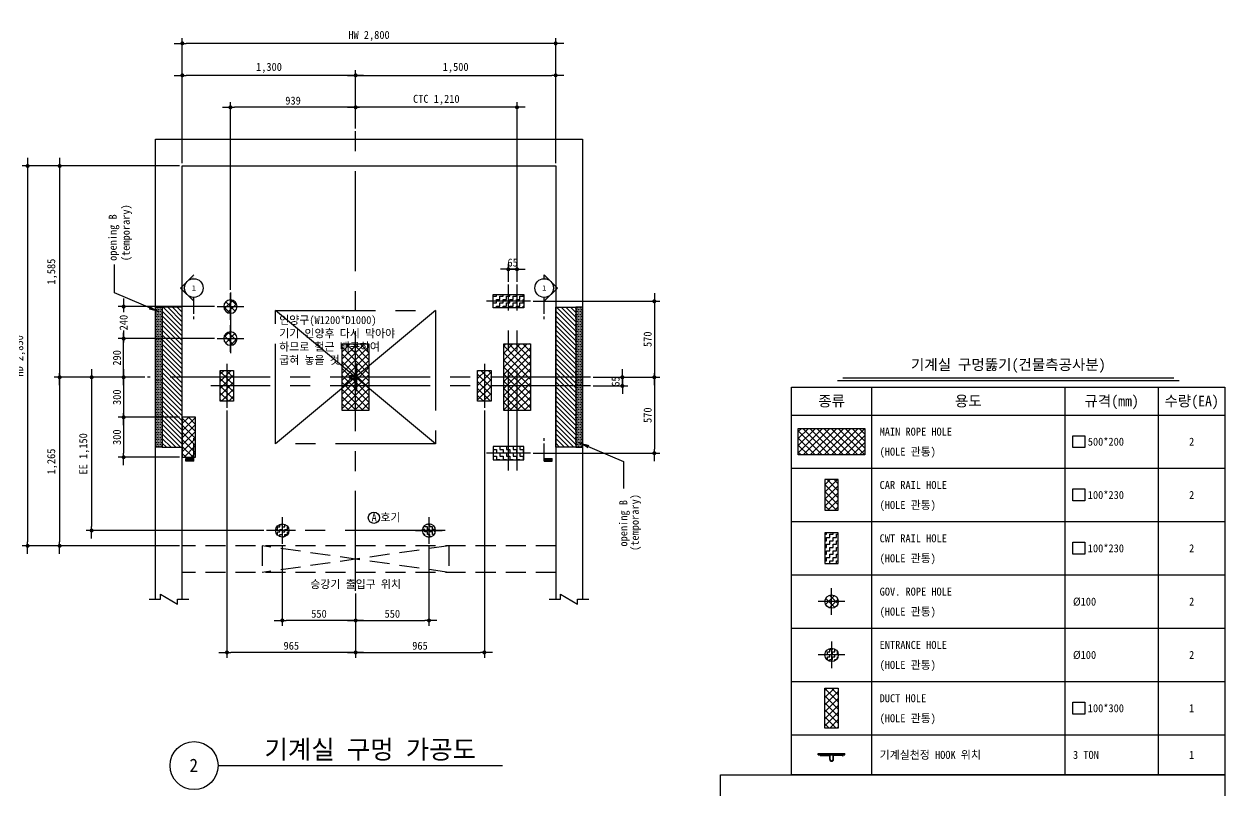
# Model space of a CAD drawing. Extents: x -9109 to 174251, y 57759 to 115528.
# Drawn here: x 46756 to 55762, y 103188 to 108942 of the extents above; entities that cross this region are included whole.
import ezdxf
from ezdxf.enums import TextEntityAlignment as Align

# ---------------------------------------------------------------- set-up
doc = ezdxf.new("R2010")
doc.units = 0
doc.header["$LTSCALE"] = 600
doc.header["$MEASUREMENT"] = 0
for name, pattern in [('CENTER', [2, 1.25, -0.25, 0.25, -0.25]), ('HIDDEN', [0.375, 0.25, -0.125]), ('PHANTOM', [2.5, 1.25, -0.25, 0.25, -0.25, 0.25, -0.25])]:
    doc.linetypes.add(name, pattern=pattern)
doc.layers.get('0').update_dxf_attribs({"linetype": 'CONTINUOUS'})
for name, color, linetype in [('1', 3, 'CONTINUOUS'), ('2', 4, 'HIDDEN'), ('3', 1, 'CENTER'), ('4', 6, 'PHANTOM'), ('6', 2, 'CONTINUOUS'), ('A-DIMS', 7, 'CONTINUOUS')]:
    doc.layers.add(name, color=color, linetype=linetype)
for name, color, linetype, lineweight in [('A-MKXS-LEAD', 7, 'CONTINUOUS', 25), ('A-MKXS-MAK1', 3, 'CONTINUOUS', 25), ('A-MKXS-TEXT1', 3, 'CONTINUOUS', 25), ('A-MKXS-TEXT2', 7, 'CONTINUOUS', 25), ('A-XXXX-SYMB', 7, 'CONTINUOUS', 25), ('A-XXXX-TABL', 7, 'CONTINUOUS', 25), ('A-XXXX-TXT1', 3, 'CONTINUOUS', 25)]:
    doc.layers.add(name, color=color, linetype=linetype, lineweight=lineweight)
doc.styles.add('HY울릉도L', font='')
doc.styles.add('OTIS', font='')
doc.styles.add('굴림', font='')
doc.styles.add('돋움체', font='')
doc.styles.get('HY울릉도L').set_extended_font_data('Dotum')
doc.styles.get('OTIS').set_extended_font_data('Dotum')
doc.styles.get('굴림').set_extended_font_data('Dotum')
doc.styles.get('돋움체').set_extended_font_data('DotumChe')
doc.dimstyles.new('CDIM', dxfattribs={"dimtxt": 3, "dimasz": 1.5, "dimexe": 2, "dimexo": 1, "dimgap": 1, "dimtad": 1, "dimdec": 0, "dimrnd": 0.5, "dimzin": 0, "dimdsep": 32, "dimlunit": 6, "dimtxsty": 'HY울릉도L', "dimblk1": '_CIDOT', "dimblk2": '_CIDOT', "dimsah": 1, "dimcen": 5.5, "dimclrd": 2, "dimclre": 2, "dimclrt": 7, "dimadec": 0, "dimazin": 0, "dimtfac": 1, "dimtdec": 0, "dimtix": 1, "dimtmove": 2, "dimatfit": 1, "dimldrblk": '_CIDOT', "dimfxl": 1, "dimtolj": 1, "dimtzin": 0, "dimlwd": -1, "dimarcsym": 0})
doc.dimstyles.new('OTIS', dxfattribs={"dimscale": 100, "dimtxt": 2.25, "dimasz": 2, "dimexe": 0.8, "dimexo": 0.8, "dimgap": 0.7, "dimtad": 1, "dimdsep": 46, "dimtxsty": '굴림', "dimblk": 'DOT', "dimcen": 0, "dimclrd": 3, "dimclre": 3, "dimclrt": 3, "dimadec": 0, "dimazin": 0, "dimtfac": 1, "dimtmove": 0, "dimatfit": 3, "dimfxl": 1, "dimtolj": 1, "dimarcsym": 0})

# ---------------------------------------------------------------- blocks, each defined once
blk = doc.blocks.new('A1')
for p, q in [((-7.84, 0), (-1.85, 0)), ((7.84, 0), (1.85, 0)), ((-8.25, -0.81), (-8.65, -0.81)), ((-7.84, -0.4), (-4.64, -0.4)), ((-4.64, -0.4), (-1.85, -0.4)), ((-1.45, -3.35), (-1.45, -0.81)), ((-1.05, -3.35), (-1.05, -0.81)), ((1.05, -3.35), (1.05, -0.81)), ((1.45, -3.35), (1.45, -0.81)), ((5.28, -0.4), (1.85, -0.4)), ((7.84, -0.4), (5.04, -0.4)), ((8.25, -0.81), (8.65, -0.81))]:
    blk.add_line(p, q)
for centre, radius, start, end in [((-7.84, -0.81), 0.808, 90, 180), ((-1.85, -0.81), 0.808, 0, 90), ((1.85, -0.81), 0.808, 90, 180), ((7.84, -0.81), 0.808, 0, 90), ((-7.84, -0.81), 0.404, 90, 180), ((-1.85, -0.81), 0.404, 0, 90), ((0, -3.35), 1.45, 180, 0), ((0, -3.35), 1.05, 180, 0), ((1.85, -0.81), 0.404, 90, 180), ((7.84, -0.81), 0.404, 0, 90)]:
    blk.add_arc(centre, radius, start, end)
blk = doc.blocks.new('H-100X300(C.SU)')
at = {"layer": '1'}
h = blk.add_hatch(dxfattribs=at)
h.set_pattern_fill('ANSI37', color=256, scale=300)
h.set_pattern_definition([(45, (-30780.81, -207.73), (-26.516504, 26.516504), []), (135, (-30780.81, -207.73), (-26.516504, -26.516504), [])])
h.paths.add_polyline_path([(-100, -300), (0, -300), (0, -600), (-100, -600)])
blk.add_lwpolyline([(-100, -300), (0, -300), (0, -600), (-100, -600)], close=True)
blk = doc.blocks.new('H-100X230(RAIL) GM')
at = {"layer": '1'}
h = blk.add_hatch(dxfattribs=at)
h.set_pattern_fill('ANSI37', color=256, scale=300)
h.set_pattern_definition([(45, (-31072.723, 72.76), (-26.516504, 26.516504), []), (135, (-31072.723, 72.76), (-26.516504, -26.516504), [])])
h.paths.add_polyline_path([(-50, 50), (50, 50), (50, -180), (-50, -180)])
blk.add_lwpolyline([(-50, 50), (50, 50), (50, -180), (-50, -180)], close=True)
at = {"layer": '3'}
blk.add_line((0, 100), (0, -230), dxfattribs=at)
blk = doc.blocks.new('H-100X230(CWT RAIL) GM')
at = {"layer": '1'}
h = blk.add_hatch(dxfattribs=at)
h.set_pattern_fill('ZIGZAG', color=256, scale=200)
h.set_pattern_definition([(0, (0, 0), (25, 25), [25, -25]), (90, (25, 0), (-25, 25), [25, -25])])
h.paths.add_polyline_path([(50, 50), (-50, 50), (-50, -180), (50, -180)])
blk.add_lwpolyline([(50, 50), (-50, 50), (-50, -180), (50, -180)], close=True)
at = {"layer": '3'}
blk.add_line((0, 100), (0, -230), dxfattribs=at)
blk = doc.blocks.new('H-100(OP)')
at = {"layer": '1'}
h = blk.add_hatch(dxfattribs=at)
h.set_pattern_fill('ZIGZAG', color=256, scale=150)
h.set_pattern_definition([(0, (0, 0), (18.75, 18.75), [18.75, -18.75]), (90, (18.75, 0), (-18.75, 18.75), [18.75, -18.75])])
edge = h.paths.add_edge_path()
edge.add_arc((0, 0), 50, 0, 360)
blk.add_circle((0, 0), 50)
at = {"layer": '3'}
for p, q in [((0, 100), (0, -100)), ((100, 0), (-100, 0))]:
    blk.add_line(p, q, dxfattribs=at)
blk = doc.blocks.new('_CIDOT')
at = {"color": 0, "linetype": 'ByBlock'}
blk.add_line((2, 0), (-1, 0), dxfattribs=at)
at = {"color": 0, "linetype": 'ByBlock', "const_width": 0.5}
blk.add_lwpolyline([(-0.25, 0, 1), (0.25, 0, 1)], format="xyb", close=True, dxfattribs=at)
blk = doc.blocks.new('*D620')
at = {"layer": 'A-DIMS', "transparency": 16777216}
for p, q in [((50357.9, 107102.1), (50327.9, 107102.1)), ((50452.9, 107102.1), (50387.9, 107102.1)), ((50482.9, 107102.1), (50512.9, 107102.1))]:
    blk.add_line(p, q, dxfattribs=at)
at = {"layer": 'A-DIMS', "lineweight": -2, "transparency": 16777216}
for p, q in [((50387.9, 107006.7), (50387.9, 107142.1)), ((50452.9, 107006.7), (50452.9, 107142.1))]:
    blk.add_line(p, q, dxfattribs=at)
at = {"layer": 'A-DIMS', "transparency": 16777216, "xscale": 30, "yscale": 30, "zscale": 30}
blk.add_blockref('_CIDOT', (50387.9, 107102.1), dxfattribs=at)
at = {"layer": 'A-DIMS', "transparency": 16777216, "xscale": 30, "yscale": 30, "zscale": 30, "rotation": 180}
blk.add_blockref('_CIDOT', (50452.9, 107102.1), dxfattribs=at)
at = {"layer": 'A-DIMS', "color": 3, "transparency": 16777216, "insert": (50420.4, 107152.1), "char_height": 60, "attachment_point": 5, "style": '돋움체'}
blk.add_mtext('\\A1;65', dxfattribs=at)
blk = doc.blocks.new('*D621')
at = {"layer": 'A-DIMS', "lineweight": -2, "transparency": 16777216}
for p, q in [((49242.9, 108157.1), (49242.9, 108357.1)), ((50452.9, 107006.7), (50452.9, 108357.1))]:
    blk.add_line(p, q, dxfattribs=at)
at = {"layer": 'A-DIMS', "transparency": 16777216}
blk.add_line((50422.9, 108317.1), (49272.9, 108317.1), dxfattribs=at)
at = {"layer": 'A-DIMS', "transparency": 16777216, "xscale": 30, "yscale": 30, "zscale": 30, "rotation": 180}
blk.add_blockref('_CIDOT', (49242.9, 108317.1), dxfattribs=at)
at = {"layer": 'A-DIMS', "transparency": 16777216, "xscale": 30, "yscale": 30, "zscale": 30}
blk.add_blockref('_CIDOT', (50452.9, 108317.1), dxfattribs=at)
at = {"layer": 'A-DIMS', "color": 3, "transparency": 16777216, "insert": (49847.9, 108373), "char_height": 60, "attachment_point": 5, "style": '돋움체'}
blk.add_mtext('\\A1;{\\C256;CTC 1,210}', dxfattribs=at)
blk = doc.blocks.new('*D622')
at = {"layer": 'A-DIMS', "lineweight": -2, "transparency": 16777216}
for p, q in [((48303.9, 106947.3), (48303.9, 108357.1)), ((49242.9, 108157.1), (49242.9, 108357.1))]:
    blk.add_line(p, q, dxfattribs=at)
at = {"layer": 'A-DIMS', "transparency": 16777216}
blk.add_line((49212.9, 108317.1), (48333.9, 108317.1), dxfattribs=at)
at = {"layer": 'A-DIMS', "transparency": 16777216, "xscale": 30, "yscale": 30, "zscale": 30, "rotation": 180}
blk.add_blockref('_CIDOT', (48303.9, 108317.1), dxfattribs=at)
at = {"layer": 'A-DIMS', "transparency": 16777216, "xscale": 30, "yscale": 30, "zscale": 30}
blk.add_blockref('_CIDOT', (49242.9, 108317.1), dxfattribs=at)
at = {"layer": 'A-DIMS', "color": 3, "transparency": 16777216, "insert": (48773.4, 108367.1), "char_height": 60, "attachment_point": 5, "style": '돋움체'}
blk.add_mtext('\\A1;{\\C256;939}', dxfattribs=at)
blk = doc.blocks.new('*D623')
at = {"layer": 'A-DIMS', "lineweight": -2, "transparency": 16777216}
for p, q in [((49242.9, 108157.1), (49242.9, 108597.1)), ((50742.9, 107897.1), (50742.9, 108597.1))]:
    blk.add_line(p, q, dxfattribs=at)
at = {"layer": 'A-DIMS', "transparency": 16777216}
blk.add_line((49272.9, 108557.1), (50712.9, 108557.1), dxfattribs=at)
at = {"layer": 'A-DIMS', "transparency": 16777216, "xscale": 30, "yscale": 30, "zscale": 30, "rotation": 180}
blk.add_blockref('_CIDOT', (49242.9, 108557.1), dxfattribs=at)
at = {"layer": 'A-DIMS', "transparency": 16777216, "xscale": 30, "yscale": 30, "zscale": 30}
blk.add_blockref('_CIDOT', (50742.9, 108557.1), dxfattribs=at)
at = {"layer": 'A-DIMS', "color": 3, "transparency": 16777216, "insert": (49992.9, 108612.8), "char_height": 60, "attachment_point": 5, "style": '돋움체'}
blk.add_mtext('\\A1;1,500', dxfattribs=at)
blk = doc.blocks.new('*D624')
at = {"layer": 'A-DIMS', "lineweight": -2, "transparency": 16777216}
for p, q in [((47942.9, 107897.1), (47942.9, 108837.1)), ((50742.9, 107897.1), (50742.9, 108837.1))]:
    blk.add_line(p, q, dxfattribs=at)
at = {"layer": 'A-DIMS', "transparency": 16777216}
blk.add_line((50712.9, 108797.1), (47972.9, 108797.1), dxfattribs=at)
at = {"layer": 'A-DIMS', "transparency": 16777216, "xscale": 30, "yscale": 30, "zscale": 30, "rotation": 180}
blk.add_blockref('_CIDOT', (47942.9, 108797.1), dxfattribs=at)
at = {"layer": 'A-DIMS', "transparency": 16777216, "xscale": 30, "yscale": 30, "zscale": 30}
blk.add_blockref('_CIDOT', (50742.9, 108797.1), dxfattribs=at)
at = {"layer": 'A-DIMS', "color": 3, "transparency": 16777216, "insert": (49342.9, 108852.8), "char_height": 60, "attachment_point": 5, "style": '돋움체'}
blk.add_mtext('\\A1;HW 2,800', dxfattribs=at)
blk = doc.blocks.new('*D625')
at = {"layer": 'A-DIMS', "lineweight": -2, "transparency": 16777216}
for p, q in [((47942.9, 107897.1), (47942.9, 108597.1)), ((49242.9, 108157.1), (49242.9, 108597.1))]:
    blk.add_line(p, q, dxfattribs=at)
at = {"layer": 'A-DIMS', "transparency": 16777216}
blk.add_line((49212.9, 108557.1), (47972.9, 108557.1), dxfattribs=at)
at = {"layer": 'A-DIMS', "transparency": 16777216, "xscale": 30, "yscale": 30, "zscale": 30, "rotation": 180}
blk.add_blockref('_CIDOT', (47942.9, 108557.1), dxfattribs=at)
at = {"layer": 'A-DIMS', "transparency": 16777216, "xscale": 30, "yscale": 30, "zscale": 30}
blk.add_blockref('_CIDOT', (49242.9, 108557.1), dxfattribs=at)
at = {"layer": 'A-DIMS', "color": 3, "transparency": 16777216, "insert": (48592.9, 108612.8), "char_height": 60, "attachment_point": 5, "style": '돋움체'}
blk.add_mtext('\\A1;1,300', dxfattribs=at)
blk = doc.blocks.new('*D626')
at = {"layer": 'A-DIMS', "lineweight": -2, "transparency": 16777216}
for p, q in [((49792.9, 105022.1), (49792.9, 104427.1)), ((49242.9, 104668.5), (49242.9, 104427.1))]:
    blk.add_line(p, q, dxfattribs=at)
at = {"layer": 'A-DIMS', "transparency": 16777216}
blk.add_line((49272.9, 104467.1), (49762.9, 104467.1), dxfattribs=at)
at = {"layer": 'A-DIMS', "transparency": 16777216, "xscale": 30, "yscale": 30, "zscale": 30, "rotation": 180}
blk.add_blockref('_CIDOT', (49242.9, 104467.1), dxfattribs=at)
at = {"layer": 'A-DIMS', "transparency": 16777216, "xscale": 30, "yscale": 30, "zscale": 30}
blk.add_blockref('_CIDOT', (49792.9, 104467.1), dxfattribs=at)
at = {"layer": 'A-DIMS', "color": 3, "transparency": 16777216, "insert": (49517.9, 104517.1), "char_height": 60, "attachment_point": 5, "style": '돋움체'}
blk.add_mtext('\\A1;550', dxfattribs=at)
blk = doc.blocks.new('*D627')
at = {"layer": 'A-DIMS', "lineweight": -2, "transparency": 16777216}
for p, q in [((48692.9, 105022.1), (48692.9, 104427.1)), ((49242.9, 104668.5), (49242.9, 104427.1))]:
    blk.add_line(p, q, dxfattribs=at)
at = {"layer": 'A-DIMS', "transparency": 16777216}
blk.add_line((49212.9, 104467.1), (48722.9, 104467.1), dxfattribs=at)
at = {"layer": 'A-DIMS', "transparency": 16777216, "xscale": 30, "yscale": 30, "zscale": 30, "rotation": 180}
blk.add_blockref('_CIDOT', (48692.9, 104467.1), dxfattribs=at)
at = {"layer": 'A-DIMS', "transparency": 16777216, "xscale": 30, "yscale": 30, "zscale": 30}
blk.add_blockref('_CIDOT', (49242.9, 104467.1), dxfattribs=at)
at = {"layer": 'A-DIMS', "color": 3, "transparency": 16777216, "insert": (48967.9, 104517.1), "char_height": 60, "attachment_point": 5, "style": '돋움체'}
blk.add_mtext('\\A1;550', dxfattribs=at)
blk = doc.blocks.new('*D628')
at = {"layer": 'A-DIMS', "lineweight": -2, "transparency": 16777216}
for p, q in [((50207.9, 106042.1), (50207.9, 104187.1)), ((49242.9, 104668.5), (49242.9, 104187.1))]:
    blk.add_line(p, q, dxfattribs=at)
at = {"layer": 'A-DIMS', "transparency": 16777216}
blk.add_line((49272.9, 104227.1), (50177.9, 104227.1), dxfattribs=at)
at = {"layer": 'A-DIMS', "transparency": 16777216, "xscale": 30, "yscale": 30, "zscale": 30, "rotation": 180}
blk.add_blockref('_CIDOT', (49242.9, 104227.1), dxfattribs=at)
at = {"layer": 'A-DIMS', "transparency": 16777216, "xscale": 30, "yscale": 30, "zscale": 30}
blk.add_blockref('_CIDOT', (50207.9, 104227.1), dxfattribs=at)
at = {"layer": 'A-DIMS', "color": 3, "transparency": 16777216, "insert": (49725.4, 104277.1), "char_height": 60, "attachment_point": 5, "style": '돋움체'}
blk.add_mtext('\\A1;965', dxfattribs=at)
blk = doc.blocks.new('*D629')
at = {"layer": 'A-DIMS', "lineweight": -2, "transparency": 16777216}
for p, q in [((48277.9, 106042.1), (48277.9, 104187.1)), ((49242.9, 104668.5), (49242.9, 104187.1))]:
    blk.add_line(p, q, dxfattribs=at)
at = {"layer": 'A-DIMS', "transparency": 16777216}
blk.add_line((49212.9, 104227.1), (48307.9, 104227.1), dxfattribs=at)
at = {"layer": 'A-DIMS', "transparency": 16777216, "xscale": 30, "yscale": 30, "zscale": 30, "rotation": 180}
blk.add_blockref('_CIDOT', (48277.9, 104227.1), dxfattribs=at)
at = {"layer": 'A-DIMS', "transparency": 16777216, "xscale": 30, "yscale": 30, "zscale": 30}
blk.add_blockref('_CIDOT', (49242.9, 104227.1), dxfattribs=at)
at = {"layer": 'A-DIMS', "color": 3, "transparency": 16777216, "insert": (48760.4, 104277.1), "char_height": 60, "attachment_point": 5, "style": '돋움체'}
blk.add_mtext('\\A1;965', dxfattribs=at)
blk = doc.blocks.new('gov')
at = {"layer": '1'}
h = blk.add_hatch(dxfattribs=at)
h.set_pattern_fill('ANSI37', color=256, scale=300)
h.set_pattern_definition([(45, (-82788.21, -9543.856), (-26.516504, 26.516504), []), (135, (-82788.21, -9543.856), (-26.516504, -26.516504), [])])
edge = h.paths.add_edge_path()
edge.add_arc((0, 0), 50, 0, 360)
blk.add_circle((0, 0), 50)
at = {"layer": '3'}
for p, q in [((0, -100), (0, 100)), ((100, 0), (-100, 0))]:
    blk.add_line(p, q, dxfattribs=at)
blk = doc.blocks.new('H-500X200(ROPE)')
at = {"layer": '1'}
h = blk.add_hatch(dxfattribs=at)
h.set_pattern_fill('ANSI37', color=256, scale=300, angle=180)
h.set_pattern_definition([(225, (29848.152, 635.13), (26.516504, -26.516504), []), (315, (29848.152, 635.13), (26.516504, 26.516504), [])])
h.paths.add_polyline_path([(250, -100), (-250, -100), (-250, 100), (250, 100)])
blk.add_lwpolyline([(250, -100), (-250, -100), (-250, 100), (250, 100)], close=True)
blk = doc.blocks.new('*D630')
at = {"layer": 'A-DIMS', "lineweight": -2, "transparency": 16777216}
for p, q in [((48183.9, 106582.1), (47462.9, 106582.1)), ((47662.9, 106292.1), (47462.9, 106292.1))]:
    blk.add_line(p, q, dxfattribs=at)
at = {"layer": 'A-DIMS', "transparency": 16777216}
blk.add_line((47502.9, 106322.1), (47502.9, 106552.1), dxfattribs=at)
at = {"layer": 'A-DIMS', "transparency": 16777216, "xscale": 30, "yscale": 30, "zscale": 30}
for p, rotation in [((47502.9, 106582.1), 90), ((47502.9, 106292.1), 270)]:
    blk.add_blockref('_CIDOT', p, dxfattribs=dict(at, rotation=rotation))
at = {"layer": 'A-DIMS', "color": 3, "transparency": 16777216, "insert": (47452.8, 106437.1), "char_height": 60, "attachment_point": 5, "rotation": 90, "style": '돋움체'}
blk.add_mtext('\\A1;290', dxfattribs=at)
blk = doc.blocks.new('*D631')
at = {"layer": 'A-DIMS', "lineweight": -2, "transparency": 16777216}
for p, q in [((48183.9, 106822.1), (47462.9, 106822.1)), ((48183.9, 106582.1), (47462.9, 106582.1))]:
    blk.add_line(p, q, dxfattribs=at)
at = {"layer": 'A-DIMS', "transparency": 16777216}
for p, q in [((47502.9, 106792.1), (47502.9, 106779.9)), ((47502.9, 106612.1), (47502.9, 106624.3))]:
    blk.add_line(p, q, dxfattribs=at)
at = {"layer": 'A-DIMS', "transparency": 16777216, "xscale": 30, "yscale": 30, "zscale": 30}
for p, rotation in [((47502.9, 106822.1), 90), ((47502.9, 106582.1), 270)]:
    blk.add_blockref('_CIDOT', p, dxfattribs=dict(at, rotation=rotation))
at = {"layer": 'A-DIMS', "color": 3, "transparency": 16777216, "insert": (47502.9, 106702.1), "char_height": 60, "attachment_point": 5, "rotation": 90, "style": '돋움체'}
blk.add_mtext('\\A1;240', dxfattribs=at)
blk = doc.blocks.new('*D632')
at = {"layer": 'A-DIMS', "lineweight": -2, "transparency": 16777216}
for p, q in [((47662.9, 106292.1), (47462.9, 106292.1)), ((47922.9, 105992.1), (47462.9, 105992.1))]:
    blk.add_line(p, q, dxfattribs=at)
at = {"layer": 'A-DIMS', "transparency": 16777216}
blk.add_line((47502.9, 106262.1), (47502.9, 106022.1), dxfattribs=at)
at = {"layer": 'A-DIMS', "transparency": 16777216, "xscale": 30, "yscale": 30, "zscale": 30}
for p, rotation in [((47502.9, 106292.1), 90), ((47502.9, 105992.1), 270)]:
    blk.add_blockref('_CIDOT', p, dxfattribs=dict(at, rotation=rotation))
at = {"layer": 'A-DIMS', "color": 3, "transparency": 16777216, "insert": (47452.8, 106142.1), "char_height": 60, "attachment_point": 5, "rotation": 90, "style": '돋움체'}
blk.add_mtext('\\A1;300', dxfattribs=at)
blk = doc.blocks.new('*D633')
at = {"layer": 'A-DIMS', "lineweight": -2, "transparency": 16777216}
for p, q in [((47922.9, 105992.1), (47462.9, 105992.1)), ((47922.9, 105692.1), (47462.9, 105692.1))]:
    blk.add_line(p, q, dxfattribs=at)
at = {"layer": 'A-DIMS', "transparency": 16777216}
blk.add_line((47502.9, 105962.1), (47502.9, 105722.1), dxfattribs=at)
at = {"layer": 'A-DIMS', "transparency": 16777216, "xscale": 30, "yscale": 30, "zscale": 30}
for p, rotation in [((47502.9, 105992.1), 90), ((47502.9, 105692.1), 270)]:
    blk.add_blockref('_CIDOT', p, dxfattribs=dict(at, rotation=rotation))
at = {"layer": 'A-DIMS', "color": 3, "transparency": 16777216, "insert": (47452.8, 105842.1), "char_height": 60, "attachment_point": 5, "rotation": 90, "style": '돋움체'}
blk.add_mtext('\\A1;300', dxfattribs=at)
blk = doc.blocks.new('*D634')
at = {"layer": 'A-DIMS', "lineweight": -2, "transparency": 16777216}
for p, q in [((51022.9, 106292.1), (51282.9, 106292.1)), ((51022.9, 106227.1), (51282.9, 106227.1))]:
    blk.add_line(p, q, dxfattribs=at)
at = {"layer": 'A-DIMS', "transparency": 16777216}
for p, q in [((51242.9, 106322.1), (51242.9, 106352.1)), ((51242.9, 106292.1), (51242.9, 106227.1)), ((51242.9, 106197.1), (51242.9, 106167.1))]:
    blk.add_line(p, q, dxfattribs=at)
at = {"layer": 'A-DIMS', "transparency": 16777216, "xscale": 30, "yscale": 30, "zscale": 30}
for p, rotation in [((51242.9, 106292.1), 270), ((51242.9, 106227.1), 90)]:
    blk.add_blockref('_CIDOT', p, dxfattribs=dict(at, rotation=rotation))
at = {"layer": 'A-DIMS', "color": 3, "transparency": 16777216, "insert": (51192.8, 106259.6), "char_height": 60, "attachment_point": 5, "rotation": 90, "style": '돋움체'}
blk.add_mtext('\\A1;65', dxfattribs=at)
blk = doc.blocks.new('*D635')
at = {"layer": 'A-DIMS', "lineweight": -2, "transparency": 16777216}
for p, q in [((50572.9, 106862.1), (51522.9, 106862.1)), ((51022.9, 106292.1), (51522.9, 106292.1))]:
    blk.add_line(p, q, dxfattribs=at)
at = {"layer": 'A-DIMS', "transparency": 16777216}
blk.add_line((51482.9, 106832.1), (51482.9, 106322.1), dxfattribs=at)
at = {"layer": 'A-DIMS', "transparency": 16777216, "xscale": 30, "yscale": 30, "zscale": 30}
for p, rotation in [((51482.9, 106862.1), 90), ((51482.9, 106292.1), 270)]:
    blk.add_blockref('_CIDOT', p, dxfattribs=dict(at, rotation=rotation))
at = {"layer": 'A-DIMS', "color": 3, "transparency": 16777216, "insert": (51432.8, 106577.1), "char_height": 60, "attachment_point": 5, "rotation": 90, "style": '돋움체'}
blk.add_mtext('\\A1;570', dxfattribs=at)
blk = doc.blocks.new('*D636')
at = {"layer": 'A-DIMS', "lineweight": -2, "transparency": 16777216}
for p, q in [((51022.9, 106292.1), (51522.9, 106292.1)), ((50572.9, 105722.1), (51522.9, 105722.1))]:
    blk.add_line(p, q, dxfattribs=at)
at = {"layer": 'A-DIMS', "transparency": 16777216}
blk.add_line((51482.9, 106262.1), (51482.9, 105752.1), dxfattribs=at)
at = {"layer": 'A-DIMS', "transparency": 16777216, "xscale": 30, "yscale": 30, "zscale": 30}
for p, rotation in [((51482.9, 106292.1), 90), ((51482.9, 105722.1), 270)]:
    blk.add_blockref('_CIDOT', p, dxfattribs=dict(at, rotation=rotation))
at = {"layer": 'A-DIMS', "color": 3, "transparency": 16777216, "insert": (51432.8, 106007.1), "char_height": 60, "attachment_point": 5, "rotation": 90, "style": '돋움체'}
blk.add_mtext('\\A1;570', dxfattribs=at)
blk = doc.blocks.new('*D637')
at = {"layer": 'A-DIMS', "lineweight": -2, "transparency": 16777216}
for p, q in [((47922.9, 107877.1), (46982.9, 107877.1)), ((47662.9, 106292.1), (46982.9, 106292.1))]:
    blk.add_line(p, q, dxfattribs=at)
at = {"layer": 'A-DIMS', "transparency": 16777216}
blk.add_line((47022.9, 107847.1), (47022.9, 106322.1), dxfattribs=at)
at = {"layer": 'A-DIMS', "transparency": 16777216, "xscale": 30, "yscale": 30, "zscale": 30}
for p, rotation in [((47022.9, 107877.1), 90), ((47022.9, 106292.1), 270)]:
    blk.add_blockref('_CIDOT', p, dxfattribs=dict(at, rotation=rotation))
at = {"layer": 'A-DIMS', "color": 3, "transparency": 16777216, "insert": (46967.2, 107084.6), "char_height": 60, "attachment_point": 5, "rotation": 90, "style": '돋움체'}
blk.add_mtext('\\A1;1,585', dxfattribs=at)
blk = doc.blocks.new('*D638')
at = {"layer": 'A-DIMS', "lineweight": -2, "transparency": 16777216}
for p, q in [((47662.9, 106292.1), (46982.9, 106292.1)), ((47922.9, 105027.1), (46982.9, 105027.1))]:
    blk.add_line(p, q, dxfattribs=at)
at = {"layer": 'A-DIMS', "transparency": 16777216}
blk.add_line((47022.9, 106262.1), (47022.9, 105057.1), dxfattribs=at)
at = {"layer": 'A-DIMS', "transparency": 16777216, "xscale": 30, "yscale": 30, "zscale": 30}
for p, rotation in [((47022.9, 106292.1), 90), ((47022.9, 105027.1), 270)]:
    blk.add_blockref('_CIDOT', p, dxfattribs=dict(at, rotation=rotation))
at = {"layer": 'A-DIMS', "color": 3, "transparency": 16777216, "insert": (46967.2, 105659.6), "char_height": 60, "attachment_point": 5, "rotation": 90, "style": '돋움체'}
blk.add_mtext('\\A1;1,265', dxfattribs=at)
blk = doc.blocks.new('*D639')
at = {"layer": 'A-DIMS', "lineweight": -2, "transparency": 16777216}
for p, q in [((47922.9, 107877.1), (46742.9, 107877.1)), ((47922.9, 105027.1), (46742.9, 105027.1))]:
    blk.add_line(p, q, dxfattribs=at)
at = {"layer": 'A-DIMS', "transparency": 16777216}
blk.add_line((46782.9, 107847.1), (46782.9, 105057.1), dxfattribs=at)
at = {"layer": 'A-DIMS', "transparency": 16777216, "xscale": 30, "yscale": 30, "zscale": 30}
for p, rotation in [((46782.9, 107877.1), 90), ((46782.9, 105027.1), 270)]:
    blk.add_blockref('_CIDOT', p, dxfattribs=dict(at, rotation=rotation))
at = {"layer": 'A-DIMS', "color": 3, "transparency": 16777216, "insert": (46727.2, 106452.1), "char_height": 60, "attachment_point": 5, "rotation": 90, "style": '돋움체'}
blk.add_mtext('\\A1;HD 2,850', dxfattribs=at)
blk = doc.blocks.new('*D640')
at = {"layer": 'A-DIMS', "lineweight": -2, "transparency": 16777216}
for p, q in [((47662.9, 106292.1), (47222.9, 106292.1)), ((48553.8, 105142.1), (47222.9, 105142.1))]:
    blk.add_line(p, q, dxfattribs=at)
at = {"layer": 'A-DIMS', "transparency": 16777216}
blk.add_line((47262.9, 106262.1), (47262.9, 105172.1), dxfattribs=at)
at = {"layer": 'A-DIMS', "transparency": 16777216, "xscale": 30, "yscale": 30, "zscale": 30}
for p, rotation in [((47262.9, 106292.1), 90), ((47262.9, 105142.1), 270)]:
    blk.add_blockref('_CIDOT', p, dxfattribs=dict(at, rotation=rotation))
at = {"layer": 'A-DIMS', "color": 3, "transparency": 16777216, "insert": (47207.2, 105717.1), "char_height": 60, "attachment_point": 5, "rotation": 90, "style": '돋움체'}
blk.add_mtext('\\A1;{\\C256;EE 1,150}', dxfattribs=at)
blk = doc.blocks.new('cwt h')
at = {"layer": '1'}
h = blk.add_hatch(dxfattribs=at)
h.set_pattern_fill('ZIGZAG', color=256, scale=200)
h.set_pattern_definition([(0, (0, 65), (25, 25), [25, -25]), (90, (25, 65), (-25, 25), [25, -25])])
h.paths.add_polyline_path([(50, 115), (-50, 115), (-50, -115), (50, -115)])
blk.add_lwpolyline([(50, 115), (-50, 115), (-50, -115), (50, -115)], close=True)
blk = doc.blocks.new('car h')
at = {"layer": '1'}
h = blk.add_hatch(dxfattribs=at)
h.set_pattern_fill('ANSI37', color=256, scale=300)
h.set_pattern_definition([(45, (-138738.017, 1010.512), (-26.516504, 26.516504), []), (135, (-138738.017, 1010.512), (-26.516504, -26.516504), [])])
h.paths.add_polyline_path([(50, 115), (-50, 115), (-50, -115), (50, -115)])
blk.add_lwpolyline([(50, 115), (-50, 115), (-50, -115), (50, -115)], close=True)
blk = doc.blocks.new('cs')
at = {"layer": '1'}
h = blk.add_hatch(dxfattribs=at)
h.set_pattern_fill('ANSI37', color=256, scale=300)
h.set_pattern_definition([(45, (-30730.81, 242.27), (-26.516504, 26.516504), []), (135, (-30730.81, 242.27), (-26.516504, -26.516504), [])])
h.paths.add_polyline_path([(-50, 150), (50, 150), (50, -150), (-50, -150)])
blk.add_lwpolyline([(-50, 150), (50, 150), (50, -150), (-50, -150)], close=True)

msp = doc.modelspace()

# ---------------------------------------------------------------- hatches: boundary and pattern name
h = msp.add_hatch()
h.set_pattern_fill('DOTS', color=3, scale=200, angle=180)
h.set_pattern_definition([(180, (52449.644, -134823.728), (-6.25, -12.5), [0, -12.5])])
h.paths.add_polyline_path([(47742.9, 105767.1), (47742.9, 106817.1), (47792.9, 106817.1), (47792.9, 105767.1)])
h = msp.add_hatch()
h.set_pattern_fill('ANSI31', color=3, scale=200, angle=90)
h.set_pattern_definition([(135, (52449.644, -153877.185), (-17.6776695, -17.6776695), [])])
h.paths.add_polyline_path([(47942.9, 105767.1), (47942.9, 106817.1), (47792.9, 106817.1), (47792.9, 105767.1)])
h = msp.add_hatch()
h.set_pattern_fill('ANSI31', color=3, scale=200, angle=90)
h.set_pattern_definition([(135, (52499.644, -153877.185), (-17.6776695, -17.6776695), [])])
h.paths.add_polyline_path([(50742.9, 105767.1), (50742.9, 106817.1), (50892.9, 106817.1), (50892.9, 105767.1)])
h = msp.add_hatch()
h.set_pattern_fill('DOTS', color=3, scale=200, angle=180)
h.set_pattern_definition([(180, (52499.644, -134823.728), (-6.25, -12.5), [0, -12.5])])
h.paths.add_polyline_path([(50942.9, 105767.1), (50942.9, 106817.1), (50892.9, 106817.1), (50892.9, 105767.1)])
at = {"layer": '1'}
h = msp.add_hatch(dxfattribs=at)
h.set_pattern_fill('ANSI31', color=256, scale=100, angle=450, style=0)
h.set_pattern_definition([(135, (64998.068, 137113.397), (-8.8388345, -8.838835), [])])
h.paths.add_polyline_path([(49252.9, 106292.1), (49252.9, 106192.1), (49242.9, 106192.1), (49242.9, 106292.1)])
h.paths.add_polyline_path([(49252.9, 106392.1), (49252.9, 106292.1), (49242.9, 106292.1), (49242.9, 106392.1)])
h = msp.add_hatch(dxfattribs=at)
h.set_pattern_fill('ANSI37', color=256, scale=300, angle=180)
h.set_pattern_definition([(225, (82660.533, 106443.717), (26.516504, -26.516504), []), (315, (82660.533, 106443.717), (26.516504, 26.516504), [])])
h.paths.add_polyline_path([(53062.4, 105708.6), (52562.4, 105708.6), (52562.4, 105908.6), (53062.4, 105908.6)])
h = msp.add_hatch(dxfattribs=at)
h.set_pattern_fill('ANSI31', color=256, scale=100, style=0)
h.set_pattern_definition([(45, (83633.69, 88330.895), (-8.8388348, 8.8388348), [])])
h.paths.add_polyline_path([(52812.4, 103468.6), (52712.4, 103468.6), (52712.4, 103458.6), (52812.4, 103458.6)])
h.paths.add_polyline_path([(52912.4, 103468.6), (52812.4, 103468.6), (52812.4, 103458.6), (52912.4, 103458.6)])
at = {"layer": 'A-MKXS-MAK1'}
h = msp.add_hatch(color=256, dxfattribs=at)
h.paths.add_polyline_path([(47930.2, 106961.4), (47979.7, 106911.9, -0.414214), (47979.7, 107010.9)])
h.paths.add_polyline_path([(47979.7, 106911.9), (48029.2, 106862.4), (48029.2, 106891.4, -0.198912)])
h.paths.add_polyline_path([(47979.7, 107010.9, -0.198912), (48029.2, 107031.4), (48029.2, 107060.4)])
h = msp.add_hatch(color=256, dxfattribs=at)
h.paths.add_polyline_path([(50755.6, 106961.4), (50706.1, 106911.9, 0.414214), (50706.1, 107010.9)])
h.paths.add_polyline_path([(50706.1, 106911.9), (50656.6, 106862.4), (50656.6, 106891.4, 0.198912)])
h.paths.add_polyline_path([(50706.1, 107010.9, 0.198912), (50656.6, 107031.4), (50656.6, 107060.4)])
for points in [[(47969.2, 105681.5), (47969.2, 105661.5), (48029.2, 105661.5), (48029.2, 105681.5)], [(50716.6, 105681.5), (50716.6, 105661.5), (50656.6, 105661.5), (50656.6, 105681.5)]]:
    msp.add_hatch(color=256, dxfattribs=at).paths.add_polyline_path(points)

# ---------------------------------------------------------------- linework, layer by layer
msp.add_line((54562.4, 106218.6), (54562.4, 103308.6))
for points in [[(47742.9, 104627.1), (47742.9, 108077.1), (50942.9, 108077.1), (50942.9, 104627.1)], [(47942.9, 104627.1), (47942.9, 107877.1), (50742.9, 107877.1), (50742.9, 104627.1)], [(47693.9, 104627.1), (47778.1, 104627.1), (47778.1, 104664.4), (47907.7, 104589.8), (47907.7, 104627.1), (47991.7, 104627.1)], [(50693.9, 104627.1), (50778.1, 104627.1), (50778.1, 104664.4), (50907.7, 104589.8), (50907.7, 104627.1), (50991.7, 104627.1)]]:
    msp.add_lwpolyline(points)
msp.add_lwpolyline([(53062.4, 105708.6), (52562.4, 105708.6), (52562.4, 105908.6), (53062.4, 105908.6)], close=True)
at = {"layer": '1', "color": 1, "linetype": 'CENTER'}
for p, q in [((49242.9, 104688.5), (49242.9, 108137.1)), ((51002.9, 106292.1), (47682.9, 106292.1))]:
    msp.add_line(p, q, dxfattribs=at)
at = {"layer": '1'}
for p, q in [((49842.9, 106792.1), (48642.9, 105792.1)), ((49842.9, 105792.1), (48642.9, 106792.1)), ((49242.9, 106392.1), (49252.9, 106392.1)), ((49242.9, 106370.5), (49242.9, 106392.1)), ((49242.9, 106370.5), (49242.9, 106392.1)), ((49252.9, 106192.1), (49252.9, 106392.1)), ((52895.4, 106288.6), (55379.4, 106288.6)), ((49242.9, 106192.1), (49242.9, 106213.7)), ((49242.9, 106192.1), (49242.9, 106213.7)), ((49242.9, 106192.1), (49252.9, 106192.1)), ((52855.4, 106268.6), (55419.4, 106268.6)), ((52712.4, 103468.6), (52912.4, 103468.6)), ((52712.4, 103458.6), (52712.4, 103468.6)), ((52712.4, 103458.6), (52912.4, 103458.6)), ((52712.4, 103458.6), (52733.9, 103458.6)), ((52890.8, 103458.6), (52912.4, 103458.6)), ((52890.8, 103458.6), (52912.4, 103458.6)), ((52912.4, 103458.6), (52912.4, 103468.6))]:
    msp.add_line(p, q, dxfattribs=at)
for points in [[(54622.4, 105853.6), (54712.4, 105853.6), (54712.4, 105763.6), (54622.4, 105763.6)], [(54622.4, 105453.6), (54712.4, 105453.6), (54712.4, 105363.6), (54622.4, 105363.6)]]:
    msp.add_lwpolyline(points, close=True, dxfattribs=at)
msp.add_circle((49379.9, 105237.4), 42, dxfattribs=at)
at = {"layer": '2'}
for p, q in [((50742.9, 105027.1), (47942.9, 105027.1)), ((48542.9, 105027.1), (48542.9, 104827.1)), ((49942.9, 104827.1), (48542.9, 105027.1)), ((49942.9, 105027.1), (48542.9, 104827.1)), ((49942.9, 105027.1), (49942.9, 104827.1)), ((50742.9, 104827.1), (47942.9, 104827.1))]:
    msp.add_line(p, q, dxfattribs=at)
at = {"layer": '3'}
for p, q in [((48303.9, 106927.3), (48303.9, 106471.5)), ((50387.9, 105593.2), (50387.9, 106986.7)), ((50452.9, 105593.2), (50452.9, 106986.7)), ((50522, 106862.1), (50246.1, 106862.1)), ((51002.9, 106227.1), (48157.9, 106227.1)), ((50522, 105722.1), (50246.1, 105722.1)), ((49914, 105142.1), (48573.8, 105142.1))]:
    msp.add_line(p, q, dxfattribs=at)
at = {"layer": '4'}
msp.add_lwpolyline([(48642.9, 105792.1), (48642.9, 106792.1), (49842.9, 106792.1), (49842.9, 105792.1)], close=True, dxfattribs=at)
at = {"layer": '6'}
for points in [[(47742.9, 105767.1), (47742.9, 106817.1), (47792.9, 106817.1), (47792.9, 105767.1)], [(47942.9, 105767.1), (47942.9, 106817.1), (47792.9, 106817.1), (47792.9, 105767.1)], [(50742.9, 105767.1), (50742.9, 106817.1), (50892.9, 106817.1), (50892.9, 105767.1)], [(50942.9, 105767.1), (50942.9, 106817.1), (50892.9, 106817.1), (50892.9, 105767.1)]]:
    msp.add_lwpolyline(points, close=True, dxfattribs=at)
at = {"layer": 'A-MKXS-LEAD'}
for p, q in [((47434.2, 106924.1), (47434.2, 107136.8)), ((51251.6, 105660), (51251.6, 105458.4))]:
    msp.add_line(p, q, dxfattribs=at)
at = {"layer": 'A-MKXS-MAK1'}
for p, q in [((48029.2, 107060.4), (47930.2, 106961.4)), ((50656.6, 107060.4), (50755.6, 106961.4)), ((50656.6, 107031.4), (50656.6, 107060.4)), ((48029.2, 106862.4), (47930.2, 106961.4)), ((50656.6, 106862.4), (50755.6, 106961.4)), ((48029.2, 106766.9), (48029.2, 106891.4)), ((50656.6, 106766.9), (50656.6, 106891.4)), ((48029.2, 106726.9), (48029.2, 106746.9)), ((50656.6, 106726.9), (50656.6, 106746.9)), ((48029.2, 105814.1), (48029.2, 105834.1)), ((50656.6, 105814.1), (50656.6, 105834.1)), ((48029.2, 105661.5), (48029.2, 105794.1)), ((50656.6, 105661.5), (50656.6, 105794.1)), ((47969.2, 105661.5), (47969.2, 105681.5)), ((48029.2, 105681.5), (47969.2, 105681.5)), ((48029.2, 105661.5), (47969.2, 105661.5)), ((50656.6, 105681.5), (50716.6, 105681.5)), ((50656.6, 105661.5), (50716.6, 105661.5)), ((50716.6, 105661.5), (50716.6, 105681.5))]:
    msp.add_line(p, q, dxfattribs=at)
for centre in [(48029.2, 106961.4), (50656.6, 106961.4)]:
    msp.add_circle(centre, 70, dxfattribs=at)
at = {"layer": 'A-MKXS-TEXT1'}
for points in [[(54622.4, 105053.6), (54712.4, 105053.6), (54712.4, 104963.6), (54622.4, 104963.6)], [(54622.4, 103853.6), (54712.4, 103853.6), (54712.4, 103763.6), (54622.4, 103763.6)]]:
    msp.add_lwpolyline(points, close=True, dxfattribs=at)
at = {"layer": 'A-XXXX-SYMB'}
msp.add_line((48210.8, 103378.1), (50344.6, 103378.1), dxfattribs=at)
msp.add_circle((48030.8, 103378.1), 180, dxfattribs=at)
at = {"layer": 'A-XXXX-TABL'}
for p, q in [((53112.4, 106218.6), (53112.4, 103308.6)), ((55262.4, 106218.6), (55262.4, 103308.6)), ((52512.4, 106008.6), (55762.4, 106008.6)), ((52512.4, 105608.6), (55762.4, 105608.6)), ((52512.4, 105208.6), (55762.4, 105208.6)), ((52512.4, 104808.6), (55762.4, 104808.6)), ((52512.4, 104408.6), (55762.4, 104408.6)), ((52512.4, 104008.6), (55762.4, 104008.6)), ((52512.4, 103608.6), (55762.4, 103608.6))]:
    msp.add_line(p, q, dxfattribs=at)
for points in [[(52512.4, 103308.6), (52512.4, 106218.6), (55762.4, 106218.6), (55762.4, 103308.6)], [(51980, 103308.6), (55762.4, 103308.6), (55762.4, 99808.6), (51980, 99808.6)]]:
    msp.add_lwpolyline(points, close=True, dxfattribs=at)

# ---------------------------------------------------------------- block references
at = {"xscale": -1}
for name, p in [('gov', (48303.9, 106822.1)), ('gov', (48303.9, 106582.1)), ('H-100X300(C.SU)', (47942.9, 106292.1)), ('H-100(OP)', (49792.9, 105142.1))]:
    msp.add_blockref(name, p, dxfattribs=at)
at = {"xscale": -1, "rotation": 270}
msp.add_blockref('H-100X230(CWT RAIL) GM', (50452.9, 106862.1), dxfattribs=at)
at = {"rotation": 270}
for name, p in [('H-500X200(ROPE)', (49242.9, 106292.1)), ('H-500X200(ROPE)', (50452.9, 106292.1)), ('H-100X230(CWT RAIL) GM', (50452.9, 105722.1))]:
    msp.add_blockref(name, p, dxfattribs=at)
for name, p in [('H-100X230(RAIL) GM', (48277.9, 106292.1)), ('H-100X230(RAIL) GM', (50207.9, 106292.1)), ('car h', (52812.4, 105408.6)), ('H-100(OP)', (48692.9, 105142.1)), ('cwt h', (52812.4, 105008.6)), ('gov', (52812.4, 104608.6)), ('H-100(OP)', (52812.4, 104208.6)), ('cs', (52812.4, 103808.6))]:
    msp.add_blockref(name, p)
at = {"xscale": -10, "yscale": 10, "zscale": 10, "rotation": 269.9999982722339}
msp.add_blockref('A1', (49242.9, 106292.1), dxfattribs=at)
at = {"xscale": 10, "yscale": 10, "zscale": 10}
msp.add_blockref('A1', (52812.4, 103458.6), dxfattribs=at)

# ---------------------------------------------------------------- texts
at = {"layer": 'A-MKXS-TEXT1', "style": '돋움체'}
for s, p in [('(temporary)', (47548.5, 107163.1)), ('opening B', (47451, 107165.2)), ('(temporary)', (51365.9, 104988.8)), ('opening B', (51280.1, 105021.5))]:
    msp.add_text(s, height=60, rotation=90, dxfattribs=at).set_placement(p)
for s, p in [('인양구(W1200*D1000)', (48669.6, 106691.1)), ('기기 인양후 다시 막아야', (48669.6, 106591.1)), ('하므로 철근 배근하여', (48669.6, 106491.1)), ('굽혀 놓을 것.', (48669.6, 106391.1)), ('호기', (49428.6, 105210.7))]:
    msp.add_text(s, height=60, dxfattribs=at).set_placement(p)
msp.add_text('기계실 구멍뚫기(건물측공사분)', height=80, dxfattribs=at).set_placement((54137.4, 106346.6), align=Align.CENTER)
for s, height, p in [('종류', 80, (52812.4, 106113.6)), ('용도', 80, (53837.4, 106113.6)), ('규격(mm)', 80, (54912.4, 106113.6)), ('수량(EA)', 80, (55512.4, 106113.6)), ('2', 60, (55512.4, 105808.6)), ('2', 60, (55512.4, 105408.6)), ('A', 60, (49381.7, 105241)), ('2', 60, (55512.4, 105008.6)), ('2', 60, (55512.4, 104608.6)), ('2', 60, (55512.4, 104208.6)), ('1', 60, (55512.4, 103808.6)), ('1', 60, (55512.4, 103458.6))]:
    msp.add_text(s, height=height, dxfattribs=at).set_placement(p, align=Align.MIDDLE_CENTER)
for s, p in [('MAIN ROPE HOLE', (53172.4, 105883.6)), ('500*200', (54733.5, 105808.6)), ('(HOLE 관통)', (53172.4, 105733.6)), ('CAR RAIL HOLE', (53172.4, 105483.6)), ('100*230', (54733.5, 105408.6)), ('(HOLE 관통)', (53172.4, 105333.6)), ('CWT RAIL HOLE', (53172.4, 105083.6)), ('100*230', (54733.5, 105008.6)), ('(HOLE 관통)', (53172.4, 104933.6)), ('GOV. ROPE HOLE', (53172.4, 104683.6)), ('(HOLE 관통)', (53172.4, 104533.6)), ('%%C100', (54622.4, 104608.6)), ('ENTRANCE HOLE', (53172.4, 104283.6)), ('%%C100', (54622.4, 104208.6)), ('(HOLE 관통)', (53172.4, 104133.6)), ('DUCT HOLE', (53172.4, 103883.6)), ('(HOLE 관통)', (53172.4, 103733.6)), ('100*300', (54733.5, 103808.6)), ('기계실천정 HOOK 위치', (53172.4, 103458.6)), ('3 TON', (54622.4, 103458.6))]:
    msp.add_text(s, height=60, dxfattribs=at).set_placement(p, align=Align.MIDDLE_LEFT)
msp.add_text('승강기 출입구 위치', height=60, dxfattribs=at).set_placement((49242.9, 104741.1), align=Align.MIDDLE)
at = {"layer": 'A-MKXS-TEXT2', "style": '돋움체'}
for p in [(48029.2, 106961.4), (50656.6, 106961.4)]:
    msp.add_text('1', height=40, dxfattribs=at).set_placement(p, align=Align.MIDDLE)
at = {"layer": 'A-XXXX-TXT1', "style": '돋움체'}
msp.add_text('기계실 구멍 가공도', height=140, dxfattribs=at).set_placement((50145.3, 103387.2), align=Align.BOTTOM_RIGHT)
msp.add_text('2', height=100, dxfattribs=at).set_placement((48028.5, 103380.3), align=Align.MIDDLE)

# ---------------------------------------------------------------- dimensions: what is measured, and where the dimension line sits
at = {"layer": 'A-DIMS'}
for base, p1, p2, angle, text, picture, middle in [((47942.9, 108797.1), (50742.9, 107877.1), (47942.9, 107877.1), 180, 'HW <>', '*D624', (49342.9, 108852.8)), ((49242.9, 108317.1), (50452.9, 106986.7), (49242.9, 108137.1), 180, '{\\C256;CTC <>}', '*D621', (49847.9, 108373)), ((48303.9, 108317.1), (49242.9, 108137.1), (48303.9, 106927.3), 180, '{\\C256;<>}', '*D622', (48773.4, 108367.1)), ((46782.9, 105027.1), (47942.9, 107877.1), (47942.9, 105027.1), 90, 'HD <>', '*D639', (46727.2, 106452.1)), ((47262.9, 105142.1), (47682.9, 106292.1), (48573.8, 105142.1), 90, '{\\C256;EE <>}', '*D640', (47207.2, 105717.1))]:
    dim = msp.add_linear_dim(base=base, p1=p1, p2=p2, angle=angle, text=text, dimstyle='CDIM', override={"dimscale": 20, "dimtxsty": '돋움체', "dimclrd": 256, "dimclre": 256, "dimclrt": 3}, dxfattribs=at)
    dim.commit()
    dim.dimension.update_dxf_attribs({"geometry": picture, "text_midpoint": middle})
for base, p1, p2, angle, picture, middle in [((47942.9, 108557.1), (49242.9, 108137.1), (47942.9, 107877.1), 180, '*D625', (48592.9, 108612.8)), ((50742.9, 108557.1), (49242.9, 108137.1), (50742.9, 107877.1), 180, '*D623', (49992.9, 108612.8)), ((47022.9, 106292.1), (47942.9, 107877.1), (47682.9, 106292.1), 90, '*D637', (46967.2, 107084.6)), ((50387.9, 107102.1), (50452.9, 106986.7), (50387.9, 106986.7), 180, '*D620', (50420.4, 107152.1)), ((51482.9, 106292.1), (50552.9, 106862.1), (51002.9, 106292.1), 90, '*D635', (51432.8, 106577.1)), ((47502.9, 106582.1), (47682.9, 106292.1), (48203.9, 106582.1), 90, '*D630', (47452.8, 106437.1)), ((47022.9, 105027.1), (47682.9, 106292.1), (47942.9, 105027.1), 90, '*D638', (46967.2, 105659.6)), ((47502.9, 105992.1), (47682.9, 106292.1), (47942.9, 105992.1), 90, '*D632', (47452.8, 106142.1)), ((51482.9, 105722.1), (51002.9, 106292.1), (50552.9, 105722.1), 90, '*D636', (51432.8, 106007.1)), ((51242.9, 106227.1), (51002.9, 106292.1), (51002.9, 106227.1), 90, '*D634', (51192.8, 106259.6)), ((47502.9, 105692.1), (47942.9, 105992.1), (47942.9, 105692.1), 90, '*D633', (47452.8, 105842.1)), ((50207.9, 104227.1), (49242.9, 104688.5), (50207.9, 106062.1), 180, '*D628', (49725.4, 104277.1)), ((48692.9, 104467.1), (49242.9, 104688.5), (48692.9, 105042.1), 180, '*D627', (48967.9, 104517.1)), ((49792.9, 104467.1), (49242.9, 104688.5), (49792.9, 105042.1), 180, '*D626', (49517.9, 104517.1))]:
    dim = msp.add_linear_dim(base=base, p1=p1, p2=p2, angle=angle, dimstyle='CDIM', override={"dimscale": 20, "dimtxsty": '돋움체', "dimclrd": 256, "dimclre": 256, "dimclrt": 3}, dxfattribs=at)
    dim.commit()
    dim.dimension.update_dxf_attribs({"geometry": picture, "text_midpoint": middle})
dim = msp.add_linear_dim(base=(47502.9, 106822.1), p1=(48203.9, 106582.1), p2=(48203.9, 106822.1), angle=90, dimstyle='CDIM', override={"dimscale": 20, "dimtxsty": '돋움체', "dimclrd": 256, "dimclre": 256, "dimclrt": 3}, dxfattribs=at)
dim.commit()
dim.dimension.update_dxf_attribs({"geometry": '*D631', "text_midpoint": (47502.9, 106702.1), "dimtype": 160})
dim = msp.add_linear_dim(base=(48277.9, 104227.1), p1=(49242.9, 104688.5), p2=(48277.9, 106062.1), dimstyle='CDIM', override={"dimscale": 20, "dimtxsty": '돋움체', "dimclrd": 256, "dimclre": 256, "dimclrt": 3}, dxfattribs=at)
dim.commit()
dim.dimension.update_dxf_attribs({"geometry": '*D629', "text_midpoint": (48760.4, 104277.1)})

# ---------------------------------------------------------------- leaders
at = {"layer": 'A-MKXS-LEAD'}
for points in [[(47770, 106782), (47434.2, 106924.1)], [(50915.8, 105802.2), (51251.6, 105660)]]:
    msp.add_leader(points, dimstyle='OTIS', override={"dimscale": 40, "dimtad": 0, "dimtxsty": 'OTIS', "dimclrd": 256, "dimatfit": 0}, dxfattribs=at)

doc.saveas('drawing.dxf')
